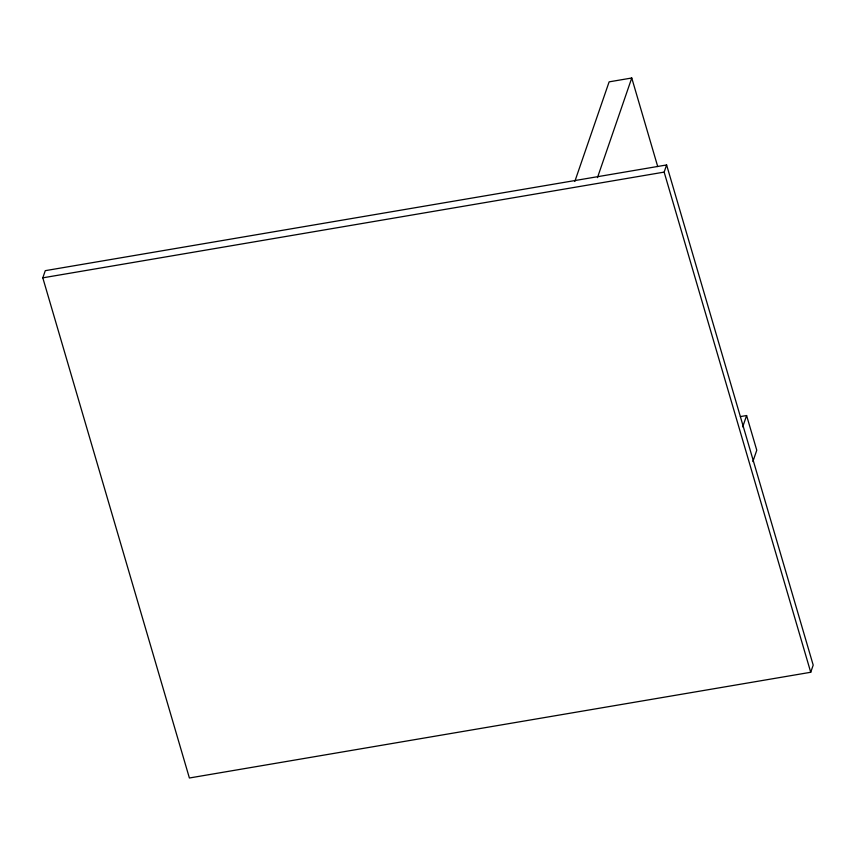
<?xml version="1.0" encoding="UTF-8"?>
<svg xmlns="http://www.w3.org/2000/svg" width="856" height="856" viewBox="0 0 856 856"><rect width="100%" height="100%" fill="white"/><g stroke="black" fill="none" stroke-linecap="round" stroke-linejoin="round"><path stroke-width="1.28" d="M42.8 277.836L45.272 270.667L666.61 164.951L813.2 665.112L810.728 672.27L189.39 777.997L42.8 277.836L664.149 172.109L666.61 164.951M574.815 181.461L609.119 81.855L631.76 78.003L657.718 166.556M597.467 177.609L631.76 78.003M742.698 426.877L746.603 415.535L740.397 416.583M752.863 461.577L756.768 450.224L746.603 415.535M664.149 172.109L810.728 672.27"/></g></svg>
